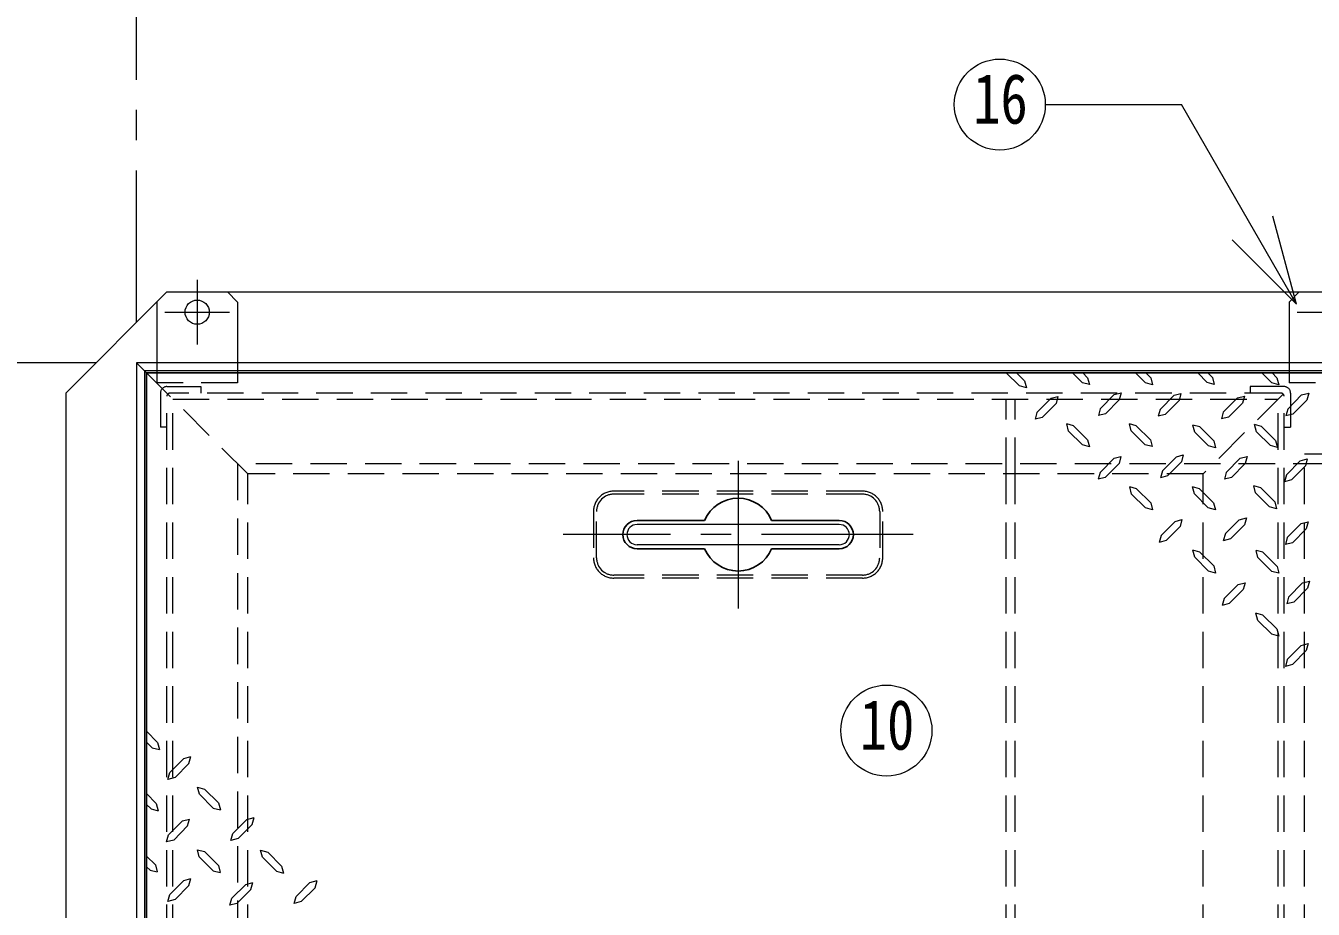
# Model space of a CAD drawing. Units: millimetres at full size, sheet at 1:15; details may follow other scales. Extents: x -3171 to 2904, y -2098 to 2117.
# Drawn here: x -2353 to -1716, y 1222 to 1659 of the extents above; entities that cross this region are included whole.
import ezdxf
from ezdxf.enums import TextEntityAlignment as Align

# ---------------------------------------------------------------- set-up
doc = ezdxf.new("R2010")
doc.units = ezdxf.units.MM
doc.header["$LTSCALE"] = 15
doc.linetypes.add('CHAIN1', pattern=[8, 5, -1, 1, -1])
doc.linetypes.add('DASHED1', pattern=[1.8, 1.2, -0.6])
doc.layers.add('0-0_ﾚｲﾔ1', color=4, linetype='Continuous', lineweight=9)
doc.styles.add('ＭＳ ゴシック', font='')
doc.styles.get('ＭＳ ゴシック').set_extended_font_data('MS Gothic')

msp = doc.modelspace()

# ---------------------------------------------------------------- linework, layer by layer
at = {"layer": '0-0_ﾚｲﾔ1', "linetype": 'CHAIN1'}
for p, q in [((-2298.38, 1512.05), (-2298.38, 1792.05)), ((-2268.38, 1533.05), (-2268.38, 1501.05)), ((-2284.38, 1517.05), (-2252.38, 1517.05)), ((-1724.38, 1517.05), (-1692.38, 1517.05)), ((-2318.38, 1492.05), (-2683.38, 1492.05)), ((-2000.88, 1443.55), (-2000.88, 1370.55)), ((-1914.38, 1407.05), (-2087.38, 1407.05))]:
    msp.add_line(p, q, dxfattribs=at)
at = {"layer": '0-0_ﾚｲﾔ1', "color": 7, "lineweight": 18}
for p, q in [((-1848.98, 1619.73), (-1781.69, 1619.73)), ((-1724.74, 1521.1), (-1781.69, 1619.73)), ((-1724.74, 1521.1), (-1736.39, 1564.57)), ((-1724.74, 1521.1), (-1756.56, 1552.92)), ((-2294.38, 1488.05), (-2298.38, 1492.05)), ((-1118.38, 1492.05), (-2298.38, 1492.05)), ((-2298.38, 1492.05), (-2298.38, 1152.05)), ((-1122.38, 1488.05), (-2294.38, 1488.05)), ((-2294.38, 1488.05), (-2294.38, 1152.05)), ((-1950.88, 1412.05), (-2050.88, 1412.05)), ((-1950.88, 1402.05), (-2050.88, 1402.05))]:
    msp.add_line(p, q, dxfattribs=at)
at = {"layer": '0-0_ﾚｲﾔ1'}
for p, q in [((-2283.38, 1527.05), (-2333.38, 1477.05)), ((-2288.38, 1522.05), (-2288.38, 1492.05)), ((-2283.38, 1527.05), (-1133.38, 1527.05)), ((-2248.38, 1522.05), (-2253.38, 1527.05)), ((-2248.38, 1522.05), (-2248.38, 1492.05)), ((-1723.38, 1527.05), (-1728.38, 1522.05)), ((-1728.38, 1522.05), (-1728.38, 1492.05)), ((-2294.38, 1488.05), (-2293.38, 1487.05)), ((-1868.39, 1487.05), (-1861.78, 1480.59)), ((-1835.53, 1487.05), (-1830.61, 1482.12)), ((-1804.36, 1487.05), (-1799.44, 1482.12)), ((-1773.55, 1487.05), (-1768.92, 1482.23)), ((-1768.59, 1487.05), (-1766.3, 1484.75)), ((-1741.91, 1487.05), (-1736.98, 1482.12)), ((-1736.87, 1487.05), (-1734.47, 1484.64)), ((-1814.97, 1476.33), (-1811.47, 1477.2)), ((-1811.47, 1477.2), (-1812.45, 1473.7)), ((-2333.38, 1477.05), (-2333.38, 1152.05)), ((-1853.14, 1467.47), (-1846.14, 1474.47)), ((-1850.52, 1464.95), (-1843.62, 1471.84)), ((-1846.14, 1474.47), (-1842.75, 1475.34)), ((-1842.75, 1475.34), (-1843.62, 1471.84)), ((-1821.86, 1469.33), (-1814.97, 1476.33)), ((-1819.23, 1466.81), (-1812.45, 1473.7)), ((-1792.22, 1469), (-1785.33, 1476)), ((-1789.7, 1466.48), (-1782.81, 1473.37)), ((-1785.33, 1476), (-1781.94, 1476.87)), ((-1781.94, 1476.87), (-1782.81, 1473.37)), ((-1760.94, 1467.69), (-1753.94, 1474.69)), ((-1758.31, 1465.17), (-1751.42, 1472.06)), ((-1729.11, 1469.11), (-1722.22, 1476.11)), ((-1726.59, 1466.59), (-1719.7, 1473.48)), ((-1853.14, 1467.47), (-1854.02, 1464.08)), ((-1850.52, 1464.95), (-1854.02, 1464.08)), ((-1821.86, 1469.33), (-1822.73, 1465.94)), ((-1819.23, 1466.81), (-1822.73, 1465.94)), ((-1792.22, 1469), (-1793.2, 1465.61)), ((-1789.7, 1466.48), (-1793.2, 1465.61)), ((-1760.94, 1467.69), (-1761.81, 1464.3)), ((-1758.31, 1465.17), (-1761.81, 1464.3)), ((-1729.11, 1469.11), (-1730.09, 1465.72)), ((-1726.59, 1466.59), (-1730.09, 1465.72)), ((-1834.98, 1460.9), (-1838.37, 1461.78)), ((-1837.5, 1458.28), (-1838.37, 1461.78)), ((-1837.5, 1458.28), (-1830.61, 1451.39)), ((-1834.98, 1460.9), (-1828.09, 1453.9)), ((-1804.03, 1460.9), (-1807.42, 1461.89)), ((-1806.55, 1458.39), (-1807.42, 1461.89)), ((-1806.55, 1458.39), (-1799.66, 1451.5)), ((-1804.03, 1460.9), (-1797.03, 1454.01)), ((-1775.05, 1457.73), (-1776.03, 1461.23)), ((-1772.53, 1460.36), (-1776.03, 1461.23)), ((-1772.53, 1460.36), (-1765.64, 1453.47)), ((-1742.02, 1460.47), (-1745.52, 1461.45)), ((-1744.53, 1457.95), (-1745.52, 1461.45)), ((-1742.02, 1460.47), (-1735.12, 1453.58)), ((-1775.05, 1457.73), (-1768.27, 1450.95)), ((-1744.53, 1457.95), (-1737.64, 1451.06)), ((-1780.73, 1446.47), (-1781.61, 1442.97)), ((-1821.86, 1437.83), (-1814.97, 1444.83)), ((-1819.34, 1435.31), (-1812.45, 1442.2)), ((-1788.5, 1436.08), (-1781.61, 1442.97)), ((-1759.52, 1437.83), (-1752.62, 1444.83)), ((-1756.89, 1435.31), (-1750.11, 1442.2)), ((-1729.77, 1436.62), (-1722.87, 1443.51)), ((-1727.25, 1434.11), (-1720.36, 1441)), ((-1722.87, 1443.51), (-1719.48, 1444.5)), ((-1719.48, 1444.5), (-1720.36, 1441)), ((-1821.86, 1437.83), (-1822.84, 1434.44)), ((-1819.34, 1435.31), (-1822.84, 1434.44)), ((-1791.02, 1438.59), (-1792, 1435.09)), ((-1788.5, 1436.08), (-1792, 1435.09)), ((-1759.52, 1437.83), (-1760.39, 1434.44)), ((-1756.89, 1435.31), (-1760.39, 1434.44)), ((-1729.77, 1436.62), (-1730.75, 1433.12)), ((-1727.25, 1434.11), (-1730.75, 1433.12)), ((-1806.33, 1427.11), (-1807.2, 1430.61)), ((-1803.81, 1429.62), (-1807.2, 1430.61)), ((-1806.33, 1427.11), (-1799.44, 1420.22)), ((-1803.81, 1429.62), (-1796.81, 1422.73)), ((-1775.27, 1427.22), (-1776.25, 1430.72)), ((-1772.75, 1429.73), (-1776.25, 1430.72)), ((-1775.27, 1427.22), (-1768.37, 1420.33)), ((-1772.75, 1429.73), (-1765.86, 1422.84)), ((-1744.97, 1427.65), (-1745.84, 1431.15)), ((-1742.45, 1430.17), (-1745.84, 1431.15)), ((-1744.97, 1427.65), (-1738.08, 1420.76)), ((-1742.45, 1430.17), (-1735.45, 1423.28)), ((-1791.67, 1406.65), (-1784.78, 1413.55)), ((-1784.78, 1413.55), (-1781.39, 1414.53)), ((-1781.39, 1414.53), (-1782.27, 1411.03)), ((-1759.95, 1407.53), (-1753.06, 1414.42)), ((-1753.06, 1414.42), (-1749.56, 1415.3)), ((-1749.56, 1415.3), (-1750.55, 1411.9)), ((-1789.16, 1404.14), (-1782.27, 1411.03)), ((-1759.95, 1407.53), (-1760.94, 1404.03)), ((-1757.44, 1405.01), (-1750.55, 1411.9)), ((-1729.33, 1405.56), (-1722.44, 1412.56)), ((-1726.7, 1403.05), (-1719.92, 1409.94)), ((-1791.67, 1406.65), (-1792.66, 1403.15)), ((-1789.16, 1404.14), (-1792.66, 1403.15)), ((-1757.44, 1405.01), (-1760.94, 1404.03)), ((-1729.33, 1405.56), (-1730.2, 1402.17)), ((-1726.7, 1403.05), (-1730.2, 1402.17)), ((-1772.53, 1398.45), (-1776.03, 1399.44)), ((-1775.05, 1395.94), (-1776.03, 1399.44)), ((-1775.05, 1395.94), (-1768.27, 1389.05)), ((-1772.53, 1398.45), (-1765.64, 1391.56)), ((-1743.87, 1395.72), (-1744.75, 1399.22)), ((-1741.36, 1398.34), (-1744.75, 1399.22)), ((-1743.87, 1395.72), (-1736.98, 1388.83)), ((-1741.36, 1398.34), (-1734.36, 1391.34)), ((-1760.5, 1375.48), (-1753.61, 1382.37)), ((-1753.61, 1382.37), (-1750.11, 1383.25)), ((-1750.11, 1383.25), (-1751.09, 1379.86)), ((-1728.67, 1376.14), (-1721.78, 1383.14)), ((-1721.78, 1383.14), (-1718.28, 1384.01)), ((-1718.28, 1384.01), (-1719.27, 1380.51)), ((-1760.5, 1375.48), (-1761.48, 1371.98)), ((-1757.98, 1372.97), (-1751.09, 1379.86)), ((-1728.67, 1376.14), (-1729.55, 1372.75)), ((-1726.05, 1373.62), (-1719.27, 1380.51)), ((-1757.98, 1372.97), (-1761.48, 1371.98)), ((-1726.05, 1373.62), (-1729.55, 1372.75)), ((-1743.87, 1364.65), (-1744.86, 1368.15)), ((-1741.36, 1367.28), (-1744.86, 1368.15)), ((-1743.87, 1364.65), (-1736.98, 1357.87)), ((-1741.36, 1367.28), (-1734.47, 1360.39)), ((-1729.33, 1345.3), (-1722.44, 1352.19)), ((-1729.33, 1345.3), (-1730.2, 1341.8)), ((-1726.7, 1342.78), (-1719.92, 1349.67)), ((-1726.7, 1342.78), (-1730.2, 1341.8)), ((-2288.08, 1304.3), (-2293.38, 1309.81)), ((-2290.59, 1301.67), (-2293.38, 1304.46)), ((-2290.59, 1301.67), (-2287.09, 1300.8)), ((-2288.08, 1304.3), (-2287.09, 1300.8)), ((-2275.06, 1296.31), (-2281.84, 1289.42)), ((-2272.44, 1293.8), (-2279.33, 1286.9)), ((-2275.06, 1296.31), (-2271.56, 1297.3)), ((-2272.44, 1293.8), (-2271.56, 1297.3)), ((-2282.83, 1285.92), (-2281.84, 1289.42)), ((-2279.33, 1286.9), (-2282.83, 1285.92)), ((-2268.28, 1282.2), (-2264.78, 1281.22)), ((-2267.3, 1278.7), (-2268.28, 1282.2)), ((-2257.89, 1274.44), (-2264.78, 1281.22)), ((-2288.62, 1274), (-2293.38, 1278.95)), ((-2291.14, 1271.37), (-2293.38, 1273.62)), ((-2288.62, 1274), (-2287.64, 1270.5)), ((-2260.41, 1271.81), (-2267.3, 1278.7)), ((-2257.89, 1274.44), (-2256.91, 1270.94)), ((-2291.14, 1271.37), (-2287.64, 1270.5)), ((-2260.41, 1271.81), (-2256.91, 1270.94)), ((-2243.78, 1266.12), (-2240.28, 1267.11)), ((-2241.27, 1263.61), (-2240.28, 1267.11)), ((-2275.72, 1265.47), (-2282.5, 1258.58)), ((-2273.09, 1262.95), (-2279.98, 1255.95)), ((-2275.72, 1265.47), (-2272.22, 1266.34)), ((-2273.09, 1262.95), (-2272.22, 1266.34)), ((-2243.78, 1266.12), (-2250.67, 1259.23)), ((-2241.27, 1263.61), (-2248.16, 1256.72)), ((-2283.48, 1255.08), (-2282.5, 1258.58)), ((-2279.98, 1255.95), (-2283.48, 1255.08)), ((-2289.06, 1243.7), (-2293.38, 1248.02)), ((-2268.28, 1251.14), (-2264.78, 1250.26)), ((-2267.41, 1247.75), (-2268.28, 1251.14)), ((-2257.89, 1243.37), (-2264.78, 1250.26)), ((-2237, 1251.03), (-2233.5, 1250.05)), ((-2236.12, 1247.53), (-2237, 1251.03)), ((-2226.72, 1243.15), (-2233.5, 1250.05)), ((-2291.69, 1241.08), (-2293.38, 1242.77)), ((-2289.06, 1243.7), (-2288.19, 1240.2)), ((-2260.41, 1240.75), (-2267.41, 1247.75)), ((-2257.89, 1243.37), (-2257.02, 1239.87)), ((-2229.23, 1240.64), (-2236.12, 1247.53)), ((-2226.72, 1243.15), (-2225.73, 1239.65)), ((-2291.69, 1241.08), (-2288.19, 1240.2)), ((-2275.06, 1236.05), (-2281.84, 1229.15)), ((-2275.06, 1236.05), (-2271.56, 1236.92)), ((-2272.44, 1233.53), (-2271.56, 1236.92)), ((-2260.41, 1240.75), (-2257.02, 1239.87)), ((-2229.23, 1240.64), (-2225.73, 1239.65)), ((-2212.61, 1234.95), (-2209.11, 1235.94)), ((-2210.09, 1232.44), (-2209.11, 1235.94)), ((-2282.83, 1225.65), (-2281.84, 1229.15)), ((-2272.44, 1233.53), (-2279.33, 1226.53)), ((-2244.33, 1234.08), (-2251.22, 1227.19)), ((-2241.81, 1231.56), (-2248.7, 1224.67)), ((-2244.33, 1234.08), (-2240.83, 1235.06)), ((-2241.81, 1231.56), (-2240.83, 1235.06)), ((-2212.61, 1234.95), (-2219.5, 1228.06)), ((-2279.33, 1226.53), (-2282.83, 1225.65))]:
    msp.add_line(p, q, dxfattribs=at)
at = {"layer": '0-0_ﾚｲﾔ1', "linetype": 'DASHED1'}
for p, q in [((-2288.38, 1492.05), (-2288.38, 1482.05)), ((-2248.38, 1492.05), (-2248.38, 1482.05)), ((-1728.38, 1492.05), (-1728.38, 1482.05)), ((-2282.91, 1476.58), (-2293.38, 1487.05)), ((-2248.38, 1482.05), (-2288.38, 1482.05)), ((-2283.38, 1480.25), (-2266.58, 1480.25)), ((-2266.58, 1480.25), (-2266.58, 1477.05)), ((-1688.38, 1482.05), (-1728.38, 1482.05)), ((-2286.58, 1477.05), (-2286.58, 1460.25)), ((-2280.38, 1474.05), (-1733.88, 1474.05)), ((-2280.38, 1152.05), (-2280.38, 1474.05)), ((-1868.38, 1437.05), (-1868.38, 1474.05)), ((-1863.88, 1437.05), (-1863.88, 1474.05)), ((-1733.88, 1152.05), (-1733.88, 1474.05)), ((-1727.68, 1477.05), (-1727.68, 1460.25)), ((-2283.38, 1460.25), (-2286.58, 1460.25)), ((-1730.88, 1460.25), (-1727.68, 1460.25)), ((-1168.38, 1442.05), (-2248.38, 1442.05)), ((-2248.38, 1442.05), (-2248.38, 1152.05))]:
    msp.add_line(p, q, dxfattribs=at)
at = {"layer": '0-0_ﾚｲﾔ1', "color": 5, "lineweight": 25}
for p, q in [((-1123.38, 1487.05), (-2293.38, 1487.05)), ((-2293.38, 1152.05), (-2293.38, 1487.05)), ((-2017.47, 1414.05), (-2050.88, 1414.05)), ((-1950.88, 1414.05), (-1984.3, 1414.05)), ((-2017.47, 1400.05), (-2050.88, 1400.05)), ((-1950.88, 1400.05), (-1984.3, 1400.05))]:
    msp.add_line(p, q, dxfattribs=at)
at = {"layer": '0-0_ﾚｲﾔ1', "color": 7, "linetype": 'DASHED1', "lineweight": 18}
for p, q in [((-2283.38, 1152.05), (-2283.38, 1475.45)), ((-2243.38, 1437.05), (-2282.91, 1476.58)), ((-1732.48, 1477.05), (-2281.78, 1477.05)), ((-1730.88, 1152.05), (-1730.88, 1475.45)), ((-1720.88, 1447.05), (-1695.88, 1447.05)), ((-1720.88, 1152.05), (-1720.88, 1447.05)), ((-2243.38, 1152.05), (-2243.38, 1437.05)), ((-1868.38, 1152.05), (-1868.38, 1437.05)), ((-1863.88, 1152.05), (-1863.88, 1437.05)), ((-1770.88, 1152.05), (-1770.88, 1437.05)), ((-1939.38, 1428.55), (-2062.38, 1428.55)), ((-1939.38, 1427.05), (-2062.38, 1427.05)), ((-2072.38, 1418.55), (-2072.38, 1395.55)), ((-2070.88, 1395.55), (-2070.88, 1418.55)), ((-1930.88, 1418.55), (-1930.88, 1395.55)), ((-1929.38, 1395.55), (-1929.38, 1418.55)), ((-1939.38, 1387.05), (-2062.38, 1387.05)), ((-1939.38, 1385.55), (-2062.38, 1385.55))]:
    msp.add_line(p, q, dxfattribs=at)
at = {"layer": '0-0_ﾚｲﾔ1'}
for points in [[(-1863.2, 1487.05), (-1859.27, 1483.11), (-1858.28, 1479.61), (-1861.78, 1480.59)], [(-1830.5, 1487.05), (-1828.09, 1484.64), (-1827.11, 1481.25), (-1830.61, 1482.12)], [(-1799.22, 1487.05), (-1796.81, 1484.64), (-1795.94, 1481.14), (-1799.44, 1482.12)], [(-1766.3, 1484.75), (-1765.42, 1481.36), (-1768.92, 1482.23)], [(-1734.47, 1484.64), (-1733.48, 1481.14), (-1736.98, 1482.12)], [(-1753.94, 1474.69), (-1750.55, 1475.56), (-1751.42, 1472.06)], [(-1722.22, 1476.11), (-1718.72, 1476.98), (-1719.7, 1473.48)], [(-1828.09, 1453.9), (-1827.11, 1450.51), (-1830.61, 1451.39)], [(-1797.03, 1454.01), (-1796.16, 1450.62), (-1799.66, 1451.5)], [(-1765.64, 1453.47), (-1764.77, 1449.97), (-1768.27, 1450.95)], [(-1735.12, 1453.58), (-1734.14, 1450.19), (-1737.64, 1451.06)], [(-1814.97, 1444.83), (-1811.58, 1445.7), (-1812.45, 1442.2)], [(-1791.02, 1438.59), (-1784.12, 1445.48), (-1780.73, 1446.47)], [(-1752.62, 1444.83), (-1749.12, 1445.7), (-1750.11, 1442.2)], [(-1796.81, 1422.73), (-1795.94, 1419.34), (-1799.44, 1420.22)], [(-1765.86, 1422.84), (-1764.87, 1419.34), (-1768.37, 1420.33)], [(-1735.45, 1423.28), (-1734.58, 1419.78), (-1738.08, 1420.76)], [(-1722.44, 1412.56), (-1718.94, 1413.44), (-1719.92, 1409.94)], [(-1765.64, 1391.56), (-1764.77, 1388.06), (-1768.27, 1389.05)], [(-1734.36, 1391.34), (-1733.48, 1387.95), (-1736.98, 1388.83)], [(-1734.47, 1360.39), (-1733.48, 1356.89), (-1736.98, 1357.87)], [(-1722.44, 1352.19), (-1718.94, 1353.17), (-1719.92, 1349.67)], [(-2248.16, 1256.72), (-2251.66, 1255.84), (-2250.67, 1259.23)], [(-2210.09, 1232.44), (-2216.98, 1225.55), (-2220.37, 1224.56), (-2219.5, 1228.06)], [(-2248.7, 1224.67), (-2252.2, 1223.8), (-2251.22, 1227.19)]]:
    msp.add_lwpolyline(points, dxfattribs=at)
at = {"layer": '0-0_ﾚｲﾔ1', "linetype": 'DASHED1'}
msp.add_lwpolyline([(-1730.88, 1480.25), (-1747.68, 1480.25), (-1747.68, 1477.05)], dxfattribs=at)
at = {"layer": '0-0_ﾚｲﾔ1', "color": 7, "linetype": 'DASHED1', "lineweight": 18}
msp.add_lwpolyline([(-1731.35, 1476.58), (-1770.88, 1437.05), (-2243.38, 1437.05)], dxfattribs=at)
at = {"layer": '0-0_ﾚｲﾔ1', "color": 7, "lineweight": 18}
for centre in [(-1871.48, 1619.73), (-1927.55, 1310.14)]:
    msp.add_circle(centre, 22.5, dxfattribs=at)
at = {"layer": '0-0_ﾚｲﾔ1'}
msp.add_circle((-2268.38, 1517.05), 6, dxfattribs=at)
at = {"layer": '0-0_ﾚｲﾔ1', "linetype": 'DASHED1'}
for centre, start, end in [((-2283.38, 1477.05), 90, 180), ((-1730.88, 1477.05), 0, 90)]:
    msp.add_arc(centre, 3.2, start, end, dxfattribs=at)
at = {"layer": '0-0_ﾚｲﾔ1', "color": 7, "linetype": 'DASHED1', "lineweight": 18}
for centre, radius, start, end in [((-2281.78, 1475.45), 1.6, 90, 180), ((-1732.48, 1475.45), 1.6, 0, 90), ((-2062.38, 1418.55), 10, 90, 180), ((-2062.38, 1418.55), 8.5, 90, 180), ((-1939.38, 1418.55), 10, 0, 90), ((-1939.38, 1418.55), 8.5, 0, 90), ((-2062.38, 1395.55), 10, 180, 270), ((-2062.38, 1395.55), 8.5, 180, 270), ((-1939.38, 1395.55), 10, 270, 0), ((-1939.38, 1395.55), 8.5, 270, 0)]:
    msp.add_arc(centre, radius, start, end, dxfattribs=at)
at = {"layer": '0-0_ﾚｲﾔ1', "color": 5, "lineweight": 25}
for centre, radius, start, end in [((-2000.88, 1407.05), 18, 22.88538, 157.11462), ((-2050.88, 1407.05), 7, 90, 270), ((-1950.88, 1407.05), 7, 270, 90), ((-2000.88, 1407.05), 18, 202.88538, 337.11462)]:
    msp.add_arc(centre, radius, start, end, dxfattribs=at)
at = {"layer": '0-0_ﾚｲﾔ1', "color": 7, "lineweight": 18}
for centre, start, end in [((-2050.88, 1407.05), 90, 270), ((-1950.88, 1407.05), 270, 90)]:
    msp.add_arc(centre, 5, start, end, dxfattribs=at)

# ---------------------------------------------------------------- texts
at = {"layer": '0-0_ﾚｲﾔ1', "color": 7, "style": 'ＭＳ ゴシック', "width": 0.8}
for s, p in [('16', (-1884.6, 1602.86)), ('10', (-1940.68, 1293.26))]:
    msp.add_text(s, height=24.74, dxfattribs=at).set_placement(p, align=Align.BOTTOM_LEFT)

doc.saveas('drawing.dxf')
